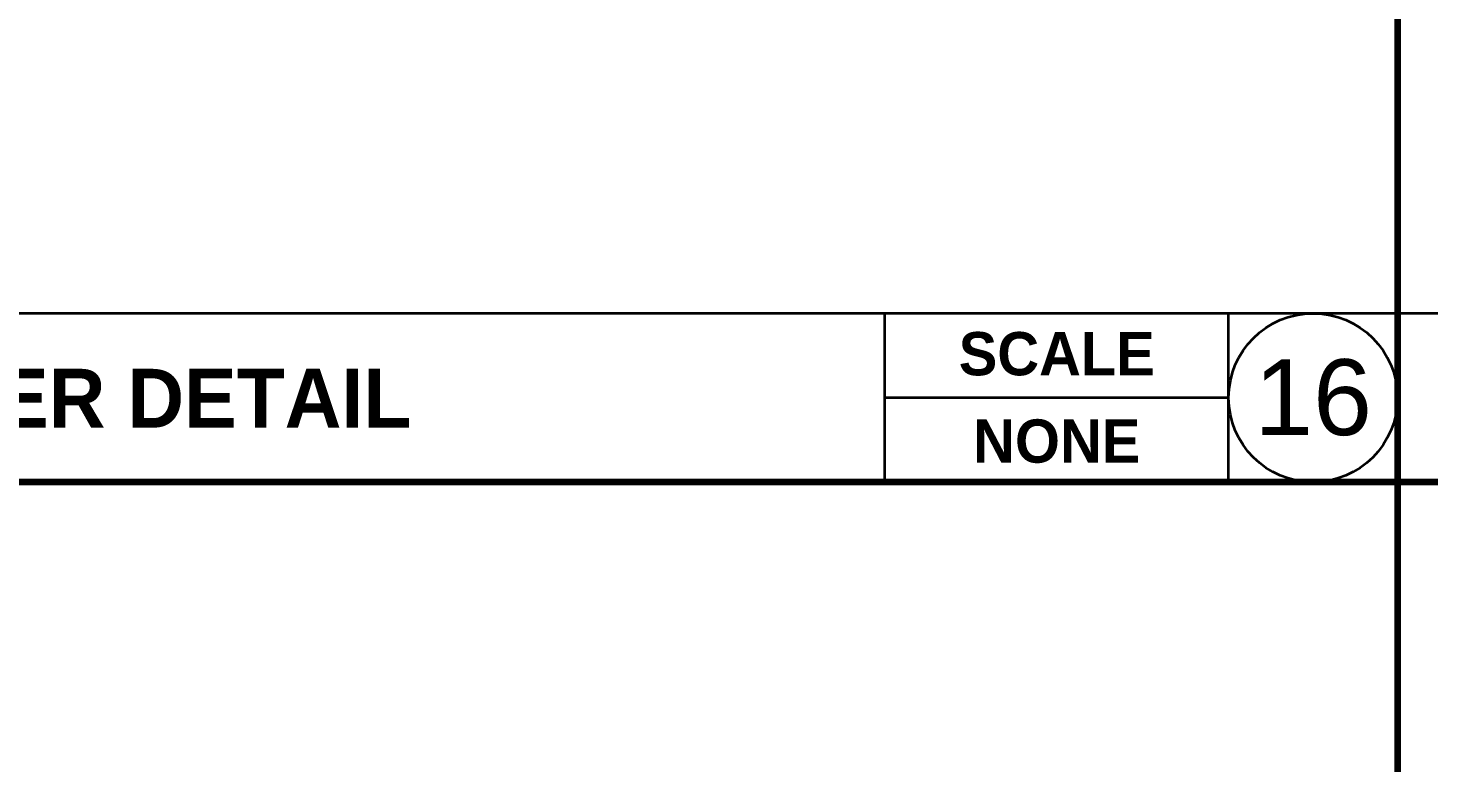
# Model space of a CAD drawing. Header units: inches. Extents: x 2025 to 34930, y -6955 to 4650.
# Drawn here: x 9161.4 to 9307.1, y -2676.1 to -2599.6 of the extents above; entities that cross this region are included whole.
import ezdxf

# ---------------------------------------------------------------- set-up
doc = ezdxf.new("R2010")
doc.units = ezdxf.units.IN
doc.header["$MEASUREMENT"] = 0
doc.layers.add('PDF-TEXT', color=7, linetype='Continuous', lineweight=35)
doc.styles.add('PDF Arial', font='arial.ttf')
doc.styles.add('PDF Arial Bold', font='arialbd.ttf')

msp = doc.modelspace()

# ---------------------------------------------------------------- linework, layer by layer
at = {"layer": 'PDF-TEXT', "color": 42, "lineweight": 100}
for p, q in [((9303.83, -1888.19), (9303.83, -2917.77)), ((9787.29, -2646.85), (8343.83, -2646.85))]:
    msp.add_line(p, q, dxfattribs=at)
at = {"layer": 'PDF-TEXT'}
for p, q in [((9787.29, -2629.28), (8343.83, -2629.28)), ((9250.5, -2646.85), (9250.5, -2629.28)), ((9286.27, -2646.85), (9286.27, -2629.28)), ((9286.27, -2638.06), (9250.5, -2638.06))]:
    msp.add_line(p, q, dxfattribs=at)
msp.add_circle((9295.05, -2638.06), 8.78, dxfattribs=at)

# ---------------------------------------------------------------- texts
at = {"layer": 'PDF-TEXT', "attachment_point": 5}
for s, insert, char_height, width, style in [('{\\fCentury Gothic|b1|i0|c0|p34;SCALE}', (9268.39, -2633.51), 4.5, 35.7683, 'PDF Arial Bold'), ('16', (9295.05, -2638.06), 7.889, 17.5595, 'PDF Arial'), ('{\\fCentury Gothic|b1|i0|c0|p34;TRAP PRIMER DETAIL}', (9157.16, -2638.11), 6.1202, 186.6721, 'PDF Arial Bold'), ('{\\fCentury Gothic|b1|i0|c0|p34;NONE}', (9268.39, -2642.6), 4.5, 35.7683, 'PDF Arial Bold')]:
    msp.add_mtext(s, dxfattribs=dict(at, insert=insert, char_height=char_height, width=width, style=style))

doc.saveas('drawing.dxf')
